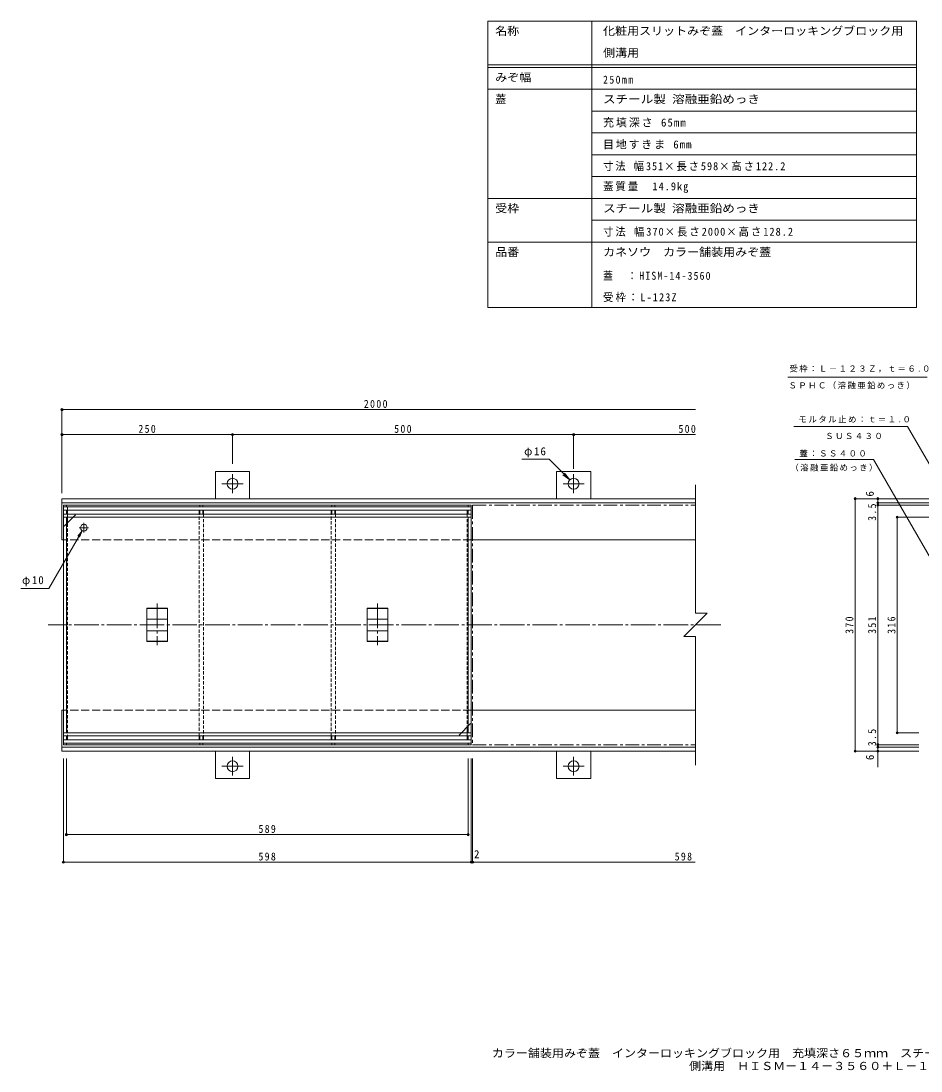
# Model space of a CAD drawing. Units: millimetres at full size, sheet at 1:4. Extents: x -874 to 1110, y -778 to 761.
# Drawn here: x -874 to 446, y -778 to 761 of the extents above; entities that cross this region are included whole.
import ezdxf
from ezdxf.enums import TextEntityAlignment as Align

# ---------------------------------------------------------------- set-up
doc = ezdxf.new("R2010")
doc.units = ezdxf.units.MM
doc.header["$LTSCALE"] = 4
doc.header["$PDMODE"] = 32
doc.header["$PDSIZE"] = 3.2
for name, pattern in [('CHAIN1', [8, 5, -1, 1, -1]), ('CHAIN2', [12, 9, -1, 1, -1]), ('DASHED1', [1.8, 1.2, -0.6]), ('DASHED3', [4, 3, -1])]:
    doc.linetypes.add(name, pattern=pattern)
for name, color, linetype, lineweight in [('0-0_通り芯', 7, 'CHAIN2', 9), ('0-1_躯体', 2, 'DASHED3', 9), ('0-2_仕上', 7, 'Continuous', 9), ('0-3_建具', 4, 'Continuous', 9), ('0-4_その他', 7, 'Continuous', 9), ('0-5_寸法', 7, 'Continuous', 9), ('F-5_F-5ﾚｲﾔ', 2, 'Continuous', 9), ('F-F_F-Fﾚｲﾔ', 2, 'Continuous', 9)]:
    doc.layers.add(name, color=color, linetype=linetype, lineweight=lineweight)
doc.layers.add('F-4_F-4ﾚｲﾔ', color=2, linetype='Continuous')
doc.styles.add('ＭＳ ゴシック', font='')
doc.styles.get('ＭＳ ゴシック').set_extended_font_data('MS Gothic')

msp = doc.modelspace()

# ---------------------------------------------------------------- linework, layer by layer
at = {"layer": '0-0_通り芯'}
for p, q in [((-674.016, -92.733), (-674.016, -153.762)), ((-351.016, -92.733), (-351.016, -153.762)), ((152.382, -124.255), (-833.561, -124.255))]:
    msp.add_line(p, q, dxfattribs=at)
at = {"layer": '0-1_躯体'}
for p, q in [((-213.516, 0.745), (-813.516, 0.745)), ((-213.516, -249.255), (-813.516, -249.255))]:
    msp.add_line(p, q, dxfattribs=at)
at = {"layer": '0-1_躯体', "linetype": 'Continuous'}
for p, q in [((115.297, 0.745), (-213.516, 0.745)), ((115.297, -249.255), (-213.516, -249.255))]:
    msp.add_line(p, q, dxfattribs=at)
at = {"layer": '0-2_仕上'}
for p, q in [((-811.516, 51.246), (-811.516, -299.755)), ((-811.516, 51.246), (-807.016, 51.246)), ((-213.516, 48.746), (-811.516, 48.746)), ((-807.016, 51.246), (-807.016, 48.746)), ((-607.016, 48.746), (-607.016, 51.246)), ((-418.016, 51.246), (-413.516, 51.246)), ((-418.016, 48.746), (-418.016, 51.246)), ((-413.516, 48.746), (-413.516, 51.246)), ((-218.016, 51.246), (-218.016, 48.746)), ((-213.516, 51.246), (-213.516, -299.755)), ((-213.516, 44.246), (-811.516, 44.246)), ((-213.516, 38.246), (-811.516, 38.246)), ((-213.516, 33.746), (-811.516, 33.746)), ((-807.016, 44.246), (-807.016, 38.246)), ((-807.016, 33.746), (-807.016, -282.255)), ((-797.016, 33.746), (-807.016, 23.745)), ((-611.516, 38.246), (-611.516, 44.246)), ((-607.016, 38.246), (-607.016, 44.246)), ((-418.016, 38.246), (-418.016, 44.246)), ((-413.516, 38.246), (-413.516, 44.246)), ((-218.016, 44.246), (-218.016, 38.246)), ((-218.016, 33.746), (-218.016, -282.255)), ((-228.016, -282.255), (-218.016, -272.255)), ((-213.516, -282.255), (-811.516, -282.255)), ((-213.516, -286.755), (-811.516, -286.755)), ((-807.016, -292.755), (-807.016, -286.755)), ((-611.516, -286.755), (-611.516, -292.755)), ((-607.016, -286.755), (-607.016, -292.755)), ((-418.016, -286.755), (-418.016, -292.755)), ((-413.516, -286.755), (-413.516, -292.755)), ((-218.016, -292.755), (-218.016, -286.755)), ((-213.516, -292.755), (-811.516, -292.755)), ((-213.516, -297.255), (-811.516, -297.255)), ((-811.516, -299.755), (-807.016, -299.755)), ((-807.016, -299.755), (-807.016, -297.255)), ((-607.016, -297.255), (-607.016, -299.755)), ((-418.016, -297.255), (-418.016, -299.755)), ((-418.016, -299.755), (-413.516, -299.755)), ((-413.516, -297.255), (-413.516, -299.755)), ((-218.016, -299.755), (-218.016, -297.255)), ((-213.516, -299.755), (-218.016, -299.755))]:
    msp.add_line(p, q, dxfattribs=at)
at = {"layer": '0-2_仕上', "color": 2}
for p, q in [((-213.516, 51.246), (-811.516, 51.246)), ((-805.516, 38.246), (-805.516, 44.246)), ((-805.516, 33.746), (-805.516, 24.496)), ((-612.266, 38.246), (-612.266, 44.246)), ((-606.266, 38.246), (-606.266, 44.246)), ((-418.766, 38.246), (-418.766, 44.246)), ((-412.766, 38.246), (-412.766, 44.246)), ((-219.516, 44.246), (-219.516, 38.246)), ((-219.516, -273.755), (-219.516, -282.255)), ((-805.516, -286.755), (-805.516, -292.755)), ((-612.266, -286.755), (-612.266, -292.755)), ((-606.266, -286.755), (-606.266, -292.755)), ((-418.766, -286.755), (-418.766, -292.755)), ((-412.766, -286.755), (-412.766, -292.755)), ((-219.516, -292.755), (-219.516, -286.755)), ((-213.516, -299.755), (-811.516, -299.755))]:
    msp.add_line(p, q, dxfattribs=at)
at = {"layer": '0-2_仕上', "color": 2, "linetype": 'DASHED1'}
for p, q in [((-805.516, 44.246), (-805.516, 48.746)), ((-805.516, 38.246), (-805.516, 33.746)), ((-612.266, -286.755), (-612.266, 38.246)), ((-606.266, 38.246), (-606.266, -286.755)), ((-418.766, -286.755), (-418.766, 38.246)), ((-412.766, 38.246), (-412.766, -286.755)), ((-219.516, 38.246), (-219.516, -273.755)), ((-805.516, 24.496), (-805.516, -286.755)), ((-219.516, -282.255), (-219.516, -286.755))]:
    msp.add_line(p, q, dxfattribs=at)
at = {"layer": '0-2_仕上', "color": 3, "linetype": 'CHAIN1'}
msp.add_line((-211.516, 51.246), (114.797, 51.246), dxfattribs=at)
at = {"layer": '0-2_仕上', "linetype": 'DASHED1'}
for p, q in [((-797.016, 33.746), (-792.516, 38.246)), ((-807.016, 23.745), (-811.516, 19.246)), ((-218.016, -272.255), (-213.516, -267.755)), ((-228.016, -282.255), (-232.516, -286.755))]:
    msp.add_line(p, q, dxfattribs=at)
at = {"layer": '0-2_仕上', "linetype": 'CHAIN2'}
for p, q in [((-774.516, 18.246), (-788.516, 18.246)), ((-781.516, 25.246), (-781.516, 11.246))]:
    msp.add_line(p, q, dxfattribs=at)
at = {"layer": '0-2_仕上', "color": 3}
for p, q in [((-689.016, -99.8), (-689.016, -148.709)), ((-689.016, -99.8), (-659.016, -99.8)), ((-689.016, -100.3), (-659.016, -100.3)), ((-659.016, -148.709), (-659.016, -99.8)), ((-366.016, -148.709), (-366.016, -99.8)), ((-336.016, -99.8), (-366.016, -99.8)), ((-336.016, -100.3), (-366.016, -100.3)), ((-336.016, -99.8), (-336.016, -148.709)), ((-689.016, -115.889), (-659.016, -115.889)), ((-336.016, -115.889), (-366.016, -115.889)), ((-689.016, -132.621), (-659.016, -132.621)), ((-336.016, -132.621), (-366.016, -132.621)), ((-689.016, -148.209), (-659.016, -148.209)), ((-689.016, -148.709), (-659.016, -148.709)), ((-336.016, -148.209), (-366.016, -148.209)), ((-336.016, -148.709), (-366.016, -148.709))]:
    msp.add_line(p, q, dxfattribs=at)
at = {"layer": '0-2_仕上'}
for points in [[(-611.516, 48.746), (-611.516, 51.246), (-607.016, 51.246)], [(-611.516, -297.255), (-611.516, -299.755), (-607.016, -299.755)]]:
    msp.add_lwpolyline(points, dxfattribs=at)
at = {"layer": '0-2_仕上', "color": 3, "linetype": 'CHAIN1'}
msp.add_lwpolyline([(-211.516, 51.246), (-211.516, -299.755), (114.797, -299.755)], dxfattribs=at)
at = {"layer": '0-2_仕上'}
msp.add_circle((-781.516, 18.246), 5, dxfattribs=at)
at = {"layer": '0-3_建具'}
for p, q in [((-588.516, 100.745), (-538.516, 100.745)), ((-588.516, 60.745), (-588.516, 100.745)), ((-538.516, 100.745), (-538.516, 60.745)), ((-88.516, 100.745), (-38.516, 100.745)), ((-88.516, 60.745), (-88.516, 100.745)), ((-38.516, 100.745), (-38.516, 60.745)), ((115.297, 81.345), (115.297, -107.131)), ((-813.516, 60.745), (-813.516, 0.745)), ((115.297, 60.745), (-813.516, 60.745)), ((115.297, 54.745), (-813.516, 54.745)), ((132.42, -107.131), (115.297, -107.131)), ((115.297, -329.855), (115.297, -141.378)), ((-813.516, -309.255), (-813.516, -249.255)), ((115.297, -303.255), (-813.516, -303.255)), ((115.297, -309.255), (-813.516, -309.255)), ((-588.516, -309.255), (-588.516, -349.255)), ((-538.516, -349.255), (-538.516, -309.255)), ((-88.516, -309.255), (-88.516, -349.255)), ((-38.516, -349.255), (-38.516, -309.255)), ((-588.516, -349.255), (-538.516, -349.255)), ((-88.516, -349.255), (-38.516, -349.255))]:
    msp.add_line(p, q, dxfattribs=at)
at = {"layer": '0-3_建具', "linetype": 'CHAIN1'}
for p, q in [((-563.516, 82.745), (-563.516, 96.565)), ((-63.516, 82.745), (-63.516, 96.565)), ((-563.516, 82.745), (-578.988, 82.745)), ((-563.516, 82.745), (-548.044, 82.745)), ((-563.516, 82.745), (-563.516, 68.925)), ((-63.516, 82.745), (-78.988, 82.745)), ((-63.516, 82.745), (-48.044, 82.745)), ((-63.516, 82.745), (-63.516, 68.925)), ((-563.516, -331.255), (-563.516, -317.435)), ((-63.516, -331.255), (-63.516, -317.435)), ((-563.516, -331.255), (-578.988, -331.255)), ((-563.516, -331.255), (-563.516, -345.074)), ((-563.516, -331.255), (-548.044, -331.255)), ((-63.516, -331.255), (-78.988, -331.255)), ((-63.516, -331.255), (-63.516, -345.074)), ((-63.516, -331.255), (-48.044, -331.255))]:
    msp.add_line(p, q, dxfattribs=at)
at = {"layer": '0-3_建具'}
msp.add_lwpolyline([(132.42, -107.131), (115.297, -124.255), (98.174, -141.378), (115.297, -141.378)], dxfattribs=at)
for centre in [(-563.516, 82.745), (-63.516, 82.745), (-563.516, -331.255), (-63.516, -331.255)]:
    msp.add_circle(centre, 8, dxfattribs=at)
at = {"layer": '0-4_その他'}
for p, q in [((-813.516, 192.53), (-813.516, 68.745)), ((-813.516, 191.33), (115.297, 191.33)), ((-813.516, 154.765), (-563.516, 154.765)), ((-563.516, 155.965), (-563.516, 111.95)), ((-563.516, 154.765), (-63.516, 154.765)), ((-63.516, 155.965), (-63.516, 104.565)), ((-63.516, 154.765), (115.297, 154.765)), ((-139.209, 118.742), (-99.513, 118.742)), ((-69.173, 88.402), (-99.513, 118.742)), ((-69.173, 88.402), (-79.09, 96.012)), ((-69.173, 88.402), (-76.782, 98.319)), ((347.922, 60.745), (507.802, 60.745)), ((349.122, 60.745), (349.122, -309.255)), ((381.221, 54.745), (507.802, 54.745)), ((381.221, 51.246), (507.802, 51.246)), ((382.421, 60.745), (382.421, 54.745)), ((382.421, 54.745), (382.421, 51.246)), ((382.421, 51.246), (382.421, -299.755)), ((409.625, 33.746), (507.8, 33.746)), ((410.825, -282.255), (410.825, 33.746)), ((-832.795, -70.572), (-784.016, 13.915)), ((-784.016, 13.915), (-790.104, 5.982)), ((-784.016, 13.915), (-787.843, 4.677)), ((-873.611, -70.572), (-832.795, -70.572)), ((409.625, -282.255), (442.329, -282.255)), ((381.221, -299.755), (442.329, -299.755)), ((381.221, -303.255), (442.329, -303.255)), ((382.421, -299.755), (382.421, -303.255)), ((382.421, -303.255), (382.421, -309.255)), ((-811.516, -473.148), (-811.516, -319.997)), ((-807.016, -432.754), (-807.016, -319.997)), ((-218.016, -432.754), (-218.016, -319.997)), ((-213.516, -473.148), (-213.516, -319.997)), ((-211.516, -473.148), (-211.516, -319.997)), ((347.922, -309.255), (442.329, -309.255)), ((382.421, -309.255), (382.421, -332.547)), ((-807.016, -431.554), (-218.016, -431.554)), ((-811.516, -471.948), (-213.516, -471.948)), ((-213.516, -471.948), (-211.516, -471.948)), ((-211.516, -471.948), (114.797, -471.948))]:
    msp.add_line(p, q, dxfattribs=at)
for p in [(-813.516, 191.33), (-813.516, 154.765), (-563.516, 154.765), (-63.516, 154.765), (349.122, 60.745), (382.421, 60.745), (382.421, 54.745), (382.421, 51.246), (410.825, 33.746), (410.825, -282.255), (349.122, -309.255), (382.421, -299.755), (382.421, -303.255), (382.421, -309.255), (-807.016, -431.554), (-218.016, -431.554), (-811.516, -471.948), (-213.516, -471.948), (-211.516, -471.948)]:
    msp.add_point(p, dxfattribs=at)
at = {"layer": '0-5_寸法'}
for p, q in [((250.528, 238.804), (454.637, 238.804)), ((259.428, 166.827), (426.076, 166.827)), ((426.076, 166.827), (580.802, -101.166)), ((260.642, 118.181), (375.831, 118.181)), ((375.831, 118.181), (515.801, -124.255))]:
    msp.add_line(p, q, dxfattribs=at)
at = {"layer": 'F-F_F-Fﾚｲﾔ', "color": 7}
for p, q in [((-189.09, 760.916), (439.168, 760.916)), ((-189.09, 760.916), (-189.09, 340.916)), ((-36.895, 760.916), (-36.895, 340.916)), ((439.168, 760.916), (439.168, 340.916)), ((-189.09, 696.916), (439.168, 696.916)), ((-189.09, 692.916), (439.168, 692.916)), ((-189.09, 660.916), (439.168, 660.916)), ((-36.895, 628.916), (439.168, 628.916)), ((-36.895, 596.916), (439.168, 596.916)), ((-36.895, 564.916), (439.168, 564.916)), ((-36.895, 532.916), (439.168, 532.916)), ((-189.09, 500.916), (439.168, 500.916)), ((-36.895, 468.916), (439.168, 468.916)), ((-189.09, 436.916), (439.168, 436.916)), ((-189.09, 340.916), (439.168, 340.916))]:
    msp.add_line(p, q, dxfattribs=at)

# ---------------------------------------------------------------- texts
at = {"layer": '0-4_その他', "color": 2, "style": 'ＭＳ ゴシック'}
for p in [(380.021, 63.962), (380.021, -322.309)]:
    msp.add_text('6', height=11.73, rotation=90, dxfattribs=at).set_placement(p, align=Align.BOTTOM_LEFT)
msp.add_text('2', height=11.73, dxfattribs=at).set_placement((-209.548, -469.548), align=Align.BOTTOM_LEFT)
at = {"layer": '0-4_その他', "color": 2, "char_height": 11.73, "attachment_point": 7, "style": 'ＭＳ ゴシック'}
for s, insert in [('\\T1.28;\\W0.9;2000', (-371.109, 193.73)), ('\\T1.27;\\W0.9;250', (-701.516, 157.165)), ('\\T1.27;\\W0.9;500', (-326.516, 157.165)), ('\\T1.27;\\W0.9;500', (90.161, 157.165)), ('\\T1.19;φ16', (-136.062, 121.282)), ('\\T1.19;φ10', (-872.164, -67.564)), ('\\T1.27;\\W0.9;589', (-525.516, -429.154)), ('\\T1.27;\\W0.9;598', (-525.516, -469.548)), ('\\T1.27;\\W0.9;598', (84.607, -469.548))]:
    msp.add_mtext(s, dxfattribs=dict(at, insert=insert))
at = {"layer": '0-4_その他', "color": 2, "char_height": 11.73, "attachment_point": 7, "rotation": 90, "style": 'ＭＳ ゴシック'}
for s, insert in [('\\T1.27;\\W0.9;3.5', (380.021, 28.366)), ('\\T1.27;\\W0.9;370', (346.722, -137.255)), ('\\T1.27;\\W0.9;351', (380.021, -137.255)), ('\\T1.27;\\W0.9;316', (408.425, -137.255)), ('\\T1.27;\\W0.9;3.5', (380.021, -301.892))]:
    msp.add_mtext(s, dxfattribs=dict(at, insert=insert))
at = {"layer": '0-5_寸法', "char_height": 8.798, "attachment_point": 7, "style": 'ＭＳ ゴシック'}
for s, insert in [('\\T1.17;受枠：Ｌ－１２３Ｚ，ｔ＝６.０', (252.825, 245.697)), ('\\T1.17;ＳＰＨＣ（溶融亜鉛めっき）', (251.384, 221.216)), ('\\T1.18;モルタル止め：ｔ＝１.０', (266.126, 172.108)), ('\\T1.17;ＳＵＳ４３０', (305.332, 148.088)), ('\\T1.17;蓋：ＳＳ４００', (267.451, 122.135)), ('\\T1.17;（溶融亜鉛めっき）', (254.285, 100.722))]:
    msp.add_mtext(s, dxfattribs=dict(at, insert=insert))
at = {"layer": 'F-4_F-4ﾚｲﾔ', "style": 'ＭＳ ゴシック', "width": 1.1}
for s, p in [('カラー舗装用みぞ蓋\u3000インターロッキングブロック用\u3000充填深さ６５ｍｍ\u3000スチール製', (-183.297, -761.267)), ('側溝用\u3000ＨＩＳＭ－１４－３５６０＋Ｌ－１２３Ｚ', (105.77, -780.096))]:
    msp.add_text(s, height=11.73, dxfattribs=at).set_placement(p, align=Align.BOTTOM_LEFT)
at = {"layer": 'F-5_F-5ﾚｲﾔ', "style": 'ＭＳ ゴシック'}
for s, width, p in [('化粧用スリットみぞ蓋\u3000インターロッキングブロック用', 1.1, (-20.361, 736.916)), ('側溝用', 1.1, (-20.361, 704.916)), ('スチール製 溶融亜鉛めっき', 1.15, (-20.361, 636.916))]:
    msp.add_text(s, height=11.73, dxfattribs=dict(at, width=width)).set_placement(p, align=Align.BOTTOM_LEFT)
at = {"layer": 'F-5_F-5ﾚｲﾔ', "char_height": 11.73, "attachment_point": 7, "style": 'ＭＳ ゴシック'}
for s, insert in [('\\T1.28;\\W0.9;250mm', (-20.361, 668.916)), ('\\T1.18;充填深さ\\~65mm', (-20.361, 604.916)), ('\\T1.17;目地すきま\\~6mm', (-20.361, 572.916))]:
    msp.add_mtext(s, dxfattribs=dict(at, insert=insert))
at = {"layer": 'F-F_F-Fﾚｲﾔ', "style": 'ＭＳ ゴシック'}
for s, width, p in [('名称', 1.1, (-178.443, 736.916)), ('みぞ幅', 1.1, (-178.443, 668.916)), ('受枠', 1.1, (-178.443, 476.916)), ('スチール製 溶融亜鉛めっき', 1.15, (-20.361, 476.916)), ('品番', 1.1, (-178.443, 412.916)), ('カネソウ\u3000カラー舗装用みぞ蓋', 1.1, (-20.361, 412.916))]:
    msp.add_text(s, height=11.73, dxfattribs=dict(at, width=width)).set_placement(p, align=Align.BOTTOM_LEFT)
msp.add_text('蓋', height=11.73, dxfattribs=at).set_placement((-178.443, 636.916), align=Align.BOTTOM_LEFT)
at = {"layer": 'F-F_F-Fﾚｲﾔ', "char_height": 11.73, "attachment_point": 7, "style": 'ＭＳ ゴシック'}
for s, insert in [('\\T1.18;\\W0.95;寸法\\~幅351×長さ598×高さ122.2', (-20.361, 540.916)), ('\\T1.19;\\W0.95;蓋質量\u300014.9kg', (-20.361, 508.916)), ('\\T1.19;\\W0.95;寸法\\~幅370×長さ2000×高さ128.2', (-20.361, 444.916)), ('\\T1.23;\\W0.9;蓋\u3000：HISM-14-3560', (-20.361, 380.916)), ('\\T1.2;\\W0.95;受枠：L-123Z', (-20.361, 348.916))]:
    msp.add_mtext(s, dxfattribs=dict(at, insert=insert))

doc.saveas('drawing.dxf')
